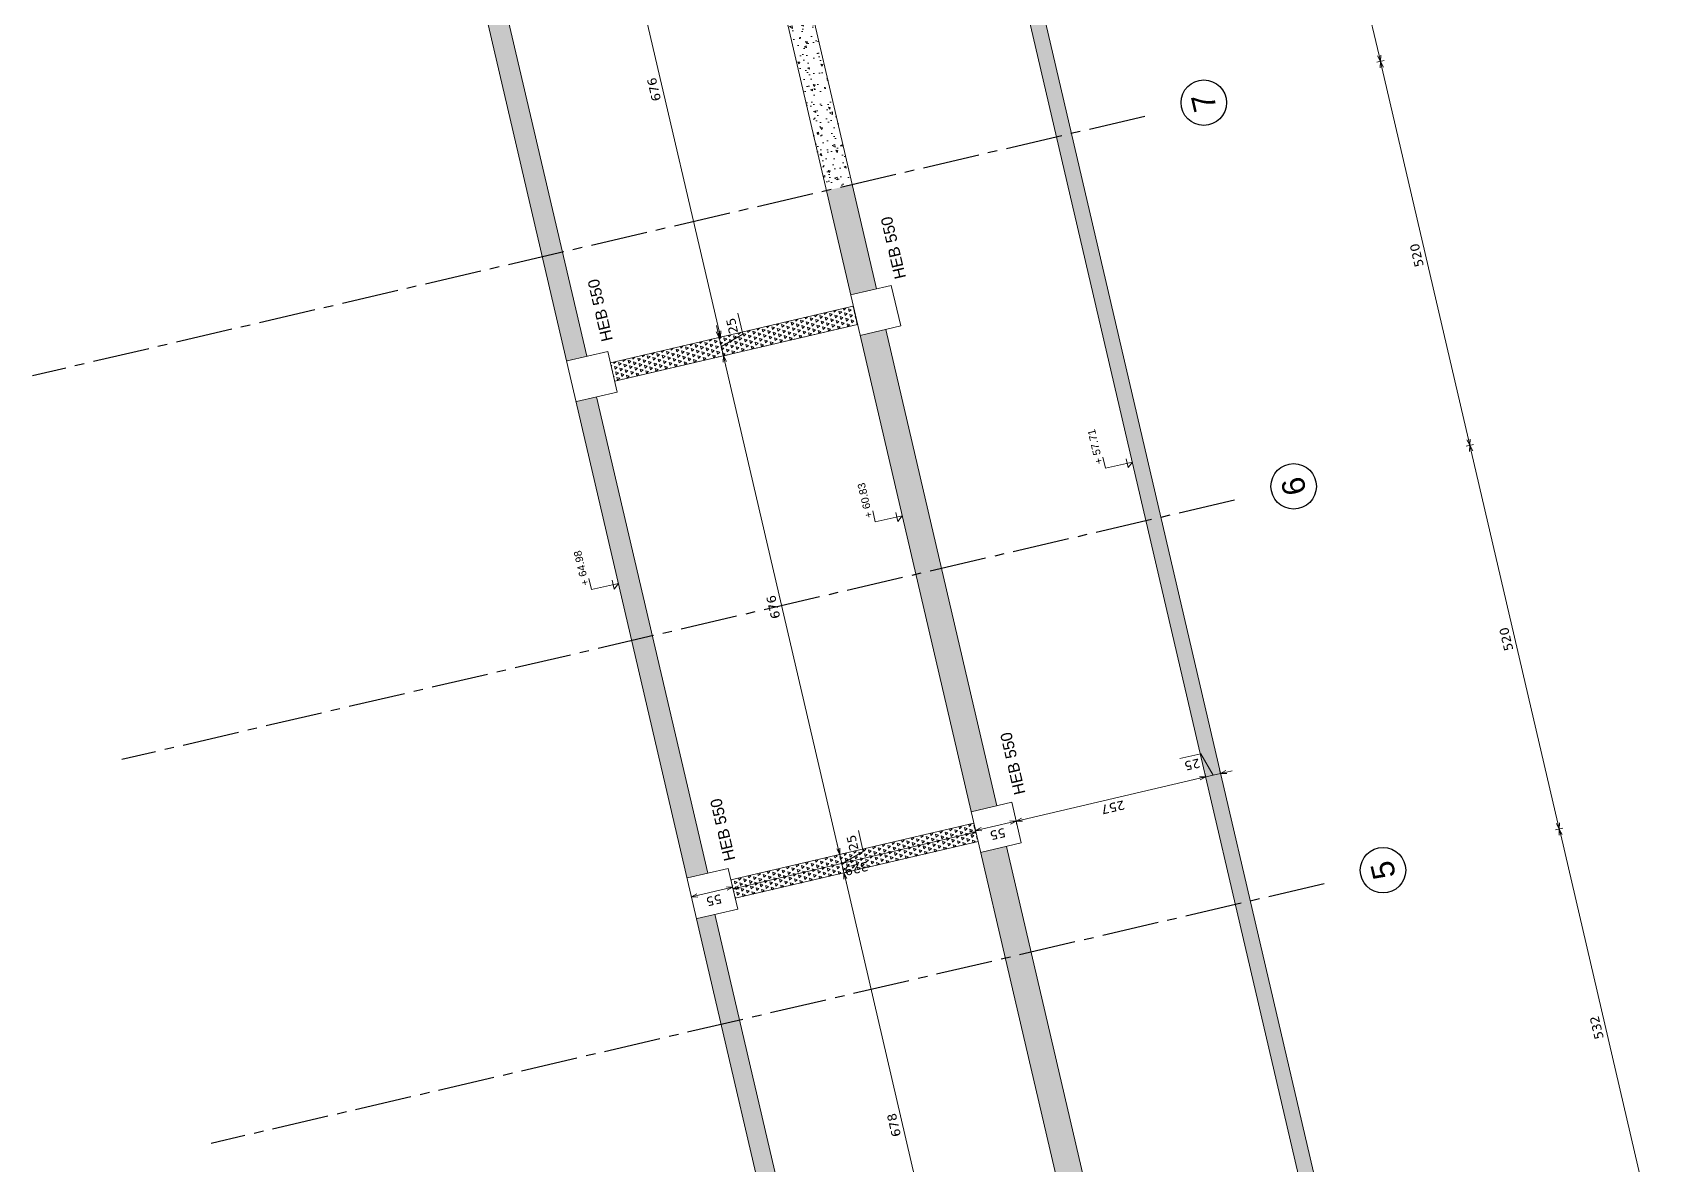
# Model space of a CAD drawing. Header units: metres. Extents: x -49 to 867749, y -579737 to 170817.
# Drawn here: x 596157.99 to 596179.4, y 139807.76 to 139822.7 of the extents above; entities that cross this region are included whole.
import ezdxf
from ezdxf.enums import TextEntityAlignment as Align

# ---------------------------------------------------------------- set-up
doc = ezdxf.new("R2010")
doc.units = ezdxf.units.M
doc.header["$MEASUREMENT"] = 0
doc.header["$PDMODE"] = 3
doc.header["$PDSIZE"] = 0.1
doc.linetypes.add('AXES2', pattern=[1.125, 0.75, -0.125, 0.125, -0.125])
doc.layers.add('00-AXE-0.00', color=14, linetype='AXES2')
for name, color, linetype, lineweight in [('ACSP - Bois', 47, 'Continuous', 18), ('ACSP - Béton', 252, 'Continuous', 18), ('ACSP - Cotes', 7, 'Continuous', 18)]:
    doc.layers.add(name, color=color, linetype=linetype, lineweight=lineweight)
doc.styles.add('ARIAL', font='arial.ttf')
doc.styles.add('COT', font='verdana.ttf')
doc.styles.get("Standard").update_dxf_attribs({"font": 'arial.ttf'})
doc.dimstyles.new('COT50', dxfattribs={"dimtxt": 0.12, "dimasz": 0.08, "dimexe": 0.05, "dimexo": 0, "dimgap": 0.05, "dimtad": 1, "dimdec": 0, "dimlfac": 100, "dimzin": 0, "dimdsep": 46, "dimtxsty": 'COT', "dimblk": 'OPEN30', "dimcen": 0.04, "dimdle": 0.05, "dimclrd": 256, "dimclre": 256, "dimclrt": 6, "dimadec": 0, "dimazin": 0, "dimtm": 1e-09, "dimtfac": 1, "dimtdec": 0, "dimtmove": 1, "dimatfit": 0, "dimldrblk": 'OPEN30', "dimfxl": 0.05, "dimfxlon": 1, "dimtolj": 1, "dimtzin": 0, "dimlwd": -1, "dimlwe": -1, "dimarcsym": 0})
pattern_1 = [(163.12127, (596256.21171, 139612.853904), (-0.054743143, -0.05126586), [0.0375, -0.0375]), (223.12127, (596256.21171, 139612.853904), (0.017025965, -0.073041882), [0.0375, -0.0375]), (103.12127, (596256.18434, 139612.82827), (-0.071769108, 0.021776023), [0.0375, -0.0375])]
pattern_2 = [(153.12127, (596256.2117, 139612.8539), (-0.0406854, 0.28511173), [0.03, -0.33]), (98.12127, (596256.2117, 139612.8539), (-0.28042215, -0.12235443), [0.024, -0.264]), (203.57267, (596256.20832, 139612.87766), (-0.32110742, 0.16275755), [0.02549608, -0.28045684]), (149.30547, (596256.1338, 139612.83574), (-0.03243194, 0.4307809), [0.045, -0.495]), (199.75687, (596256.1311, 139612.87164), (-0.4643463, 0.2756492), [0.0382441, -0.4206852]), (94.30547, (596256.1338, 139612.83574), (-0.46434655, 0.27564884), [0.036, -0.396]), (124.12127, (596256.1442, 139612.87924), (0.10264065, 0.26908901), [0.03, -0.33]), (69.12127, (596256.1442, 139612.87924), (-0.30458135, 0.02893776), [0.024, -0.264]), (174.57267, (596256.15275, 139612.90166), (-0.20194046, 0.29802693), [0.02549608, -0.28045684]), (140.62127, (596256.21171, 139612.8539), (-0.13078521, -0.025491522), [0, -0.2608, 0, -0.268, 0, -0.265]), (110.62127, (596256.21171, 139612.8539), (-0.177533794, 0.06666589), [0, -0.1528, 0, -0.2548, 0, -0.101]), (70.62127, (596256.23196, 139612.76703), (-0.039687424, 0.210002207), [0, -0.1, 0, -0.312, 0, -0.414]), (60.62127, (596256.24104, 139612.72808), (-0.09195287, 0.21809403), [0, -0.13, 0, -0.2072, 0, -0.294])]

# ---------------------------------------------------------------- blocks, each defined once
blk = doc.blocks.new('_Open30')
at = {"color": 0, "linetype": 'ByBlock', "lineweight": -2}
for p, q in [((-1, 0.27), (0, 0)), ((0, 0), (-1, -0.27)), ((0, 0), (-1, 0))]:
    blk.add_line(p, q, dxfattribs=at)
blk = doc.blocks.new('*D894')
at = {"layer": 'ACSP - Cotes', "transparency": 16777216}
for p, q in [((596178.097, 139812.179), (596178.194, 139812.202)), ((596179.336, 139807.083), (596178.164, 139812.113)), ((596179.306, 139806.993), (596179.403, 139807.016))]:
    blk.add_line(p, q, dxfattribs=at)
at = {"layer": 'Defpoints', "color": 0, "transparency": 16777216}
for p in [(596178.146, 139812.191), (596173.553, 139811.12), (596174.762, 139805.934)]:
    blk.add_point(p, dxfattribs=at)
at = {"layer": 'ACSP - Cotes', "transparency": 16777216, "xscale": 0.08, "yscale": 0.08, "zscale": 0.08}
for p, rotation in [((596178.146, 139812.191), 103.1212703973986), ((596179.354, 139807.005), 283.1212703973986)]:
    blk.add_blockref('_Open30', p, dxfattribs=dict(at, rotation=rotation))
at = {"layer": 'ACSP - Cotes', "color": 6, "transparency": 16777216, "insert": (596178.64, 139809.572), "char_height": 0.12, "attachment_point": 5, "rotation": 103.1213, "style": 'COT'}
blk.add_mtext('\\A1;532', dxfattribs=at)
blk = doc.blocks.new('*D895')
at = {"layer": 'ACSP - Cotes', "transparency": 16777216}
for p, q in [((596176.916, 139817.244), (596177.014, 139817.266)), ((596178.127, 139812.269), (596176.983, 139817.177)), ((596178.097, 139812.179), (596178.194, 139812.202))]:
    blk.add_line(p, q, dxfattribs=at)
at = {"layer": 'Defpoints', "color": 0, "transparency": 16777216}
for p in [(596176.965, 139817.255), (596172.373, 139816.184), (596173.553, 139811.12)]:
    blk.add_point(p, dxfattribs=at)
at = {"layer": 'ACSP - Cotes', "transparency": 16777216, "xscale": 0.08, "yscale": 0.08, "zscale": 0.08}
for p, rotation in [((596176.965, 139817.255), 103.1212703973986), ((596178.146, 139812.191), 283.1212703973986)]:
    blk.add_blockref('_Open30', p, dxfattribs=dict(at, rotation=rotation))
at = {"layer": 'ACSP - Cotes', "color": 6, "transparency": 16777216, "insert": (596177.446, 139814.697), "char_height": 0.12, "attachment_point": 5, "rotation": 103.1213, "style": 'COT'}
blk.add_mtext('\\A1;520', dxfattribs=at)
blk = doc.blocks.new('*D896')
at = {"layer": 'ACSP - Cotes', "transparency": 16777216}
for p, q in [((596175.736, 139822.308), (596175.833, 139822.331)), ((596176.947, 139817.333), (596175.803, 139822.241)), ((596176.916, 139817.244), (596177.014, 139817.266))]:
    blk.add_line(p, q, dxfattribs=at)
at = {"layer": 'Defpoints', "color": 0, "transparency": 16777216}
for p in [(596175.785, 139822.319), (596171.187, 139821.247), (596172.373, 139816.184)]:
    blk.add_point(p, dxfattribs=at)
at = {"layer": 'ACSP - Cotes', "transparency": 16777216, "xscale": 0.08, "yscale": 0.08, "zscale": 0.08}
for p, rotation in [((596175.785, 139822.319), 103.1212703973986), ((596176.965, 139817.255), 283.1212703973986)]:
    blk.add_blockref('_Open30', p, dxfattribs=dict(at, rotation=rotation))
at = {"layer": 'ACSP - Cotes', "color": 6, "transparency": 16777216, "insert": (596176.265, 139819.762), "char_height": 0.12, "attachment_point": 5, "rotation": 103.1213, "style": 'COT'}
blk.add_mtext('\\A1;520', dxfattribs=at)
blk = doc.blocks.new('*D897')
at = {"layer": 'ACSP - Cotes', "transparency": 16777216}
for p, q in [((596174.527, 139827.492), (596174.625, 139827.515)), ((596175.766, 139822.397), (596174.594, 139827.426)), ((596175.736, 139822.308), (596175.833, 139822.331))]:
    blk.add_line(p, q, dxfattribs=at)
at = {"layer": 'Defpoints', "color": 0, "transparency": 16777216}
for p in [(596174.576, 139827.504), (596169.984, 139826.433), (596171.187, 139821.247)]:
    blk.add_point(p, dxfattribs=at)
at = {"layer": 'ACSP - Cotes', "transparency": 16777216, "xscale": 0.08, "yscale": 0.08, "zscale": 0.08}
for p, rotation in [((596174.576, 139827.504), 103.1212703973986), ((596175.785, 139822.319), 283.1212703973986)]:
    blk.add_blockref('_Open30', p, dxfattribs=dict(at, rotation=rotation))
at = {"layer": 'ACSP - Cotes', "color": 6, "transparency": 16777216, "insert": (596175.071, 139824.886), "char_height": 0.12, "attachment_point": 5, "rotation": 103.1213, "style": 'COT'}
blk.add_mtext('\\A1;532', dxfattribs=at)
blk = doc.blocks.new('*D914')
at = {"layer": 'ACSP - Cotes', "transparency": 16777216}
for p, q in [((596168.704, 139811.612), (596168.753, 139811.624)), ((596170.225, 139805.087), (596168.722, 139811.534)), ((596170.243, 139805.009), (596170.292, 139805.021))]:
    blk.add_line(p, q, dxfattribs=at)
at = {"layer": 'Defpoints', "color": 0, "transparency": 16777216}
for p in [(596168.704, 139811.612), (596168.704, 139811.612), (596170.243, 139805.009)]:
    blk.add_point(p, dxfattribs=at)
at = {"layer": 'ACSP - Cotes', "transparency": 16777216, "xscale": 0.08, "yscale": 0.08, "zscale": 0.08}
for p, rotation in [((596168.704, 139811.612), 103.1212703798635), ((596170.243, 139805.009), 283.1212703798636)]:
    blk.add_blockref('_Open30', p, dxfattribs=dict(at, rotation=rotation))
at = {"layer": 'ACSP - Cotes', "color": 6, "transparency": 16777216, "insert": (596169.364, 139808.285), "char_height": 0.12, "attachment_point": 5, "rotation": 103.1213, "style": 'COT'}
blk.add_mtext('\\A1;678', dxfattribs=at)
blk = doc.blocks.new('*D915')
at = {"layer": 'ACSP - Cotes', "transparency": 16777216}
for p, q in [((596168.959, 139811.896), (596168.894, 139812.174)), ((596168.629, 139811.934), (596168.611, 139812.012)), ((596168.647, 139811.856), (596168.696, 139811.867)), ((596168.676, 139811.734), (596168.959, 139811.896)), ((596168.704, 139811.612), (596168.647, 139811.856)), ((596168.704, 139811.612), (596168.647, 139811.856)), ((596168.704, 139811.612), (596168.753, 139811.624)), ((596168.722, 139811.534), (596168.74, 139811.456))]:
    blk.add_line(p, q, dxfattribs=at)
at = {"layer": 'Defpoints', "color": 0, "transparency": 16777216}
for p in [(596168.647, 139811.856), (596168.647, 139811.856), (596168.704, 139811.612)]:
    blk.add_point(p, dxfattribs=at)
at = {"layer": 'ACSP - Cotes', "transparency": 16777216, "xscale": 0.08, "yscale": 0.08, "zscale": 0.08}
for p, rotation in [((596168.647, 139811.856), 283.1212703798636), ((596168.704, 139811.612), 103.1212703798635)]:
    blk.add_blockref('_Open30', p, dxfattribs=dict(at, rotation=rotation))
at = {"layer": 'ACSP - Cotes', "color": 6, "transparency": 16777216, "insert": (596168.817, 139812.01), "char_height": 0.12, "attachment_point": 5, "rotation": 103.1213, "style": 'COT'}
blk.add_mtext('\\A1;25', dxfattribs=at)
blk = doc.blocks.new('*D916')
at = {"layer": 'ACSP - Cotes', "transparency": 16777216}
for p, q in [((596167.114, 139818.435), (596167.162, 139818.446)), ((596168.629, 139811.934), (596167.132, 139818.357)), ((596168.647, 139811.856), (596168.696, 139811.867))]:
    blk.add_line(p, q, dxfattribs=at)
at = {"layer": 'Defpoints', "color": 0, "transparency": 16777216}
for p in [(596167.114, 139818.435), (596167.114, 139818.435), (596168.647, 139811.856)]:
    blk.add_point(p, dxfattribs=at)
at = {"layer": 'ACSP - Cotes', "transparency": 16777216, "xscale": 0.08, "yscale": 0.08, "zscale": 0.08}
for p, rotation in [((596167.114, 139818.435), 103.1212703798635), ((596168.647, 139811.856), 283.1212703798636)]:
    blk.add_blockref('_Open30', p, dxfattribs=dict(at, rotation=rotation))
at = {"layer": 'ACSP - Cotes', "color": 6, "transparency": 16777216, "insert": (596167.771, 139815.12), "char_height": 0.12, "attachment_point": 5, "rotation": 103.1213, "style": 'COT'}
blk.add_mtext('\\A1;676', dxfattribs=at)
blk = doc.blocks.new('*D917')
at = {"layer": 'ACSP - Cotes', "transparency": 16777216}
for p, q in [((596167.368, 139818.719), (596167.304, 139818.997)), ((596167.039, 139818.756), (596167.021, 139818.834)), ((596167.085, 139818.557), (596167.368, 139818.719)), ((596167.057, 139818.679), (596167.106, 139818.69)), ((596167.114, 139818.435), (596167.057, 139818.679)), ((596167.114, 139818.435), (596167.057, 139818.679)), ((596167.114, 139818.435), (596167.162, 139818.446)), ((596167.132, 139818.357), (596167.15, 139818.279))]:
    blk.add_line(p, q, dxfattribs=at)
at = {"layer": 'Defpoints', "color": 0, "transparency": 16777216}
for p in [(596167.057, 139818.679), (596167.057, 139818.679), (596167.114, 139818.435)]:
    blk.add_point(p, dxfattribs=at)
at = {"layer": 'ACSP - Cotes', "transparency": 16777216, "xscale": 0.08, "yscale": 0.08, "zscale": 0.08}
for p, rotation in [((596167.057, 139818.679), 283.1212703798636), ((596167.114, 139818.435), 103.1212703798635)]:
    blk.add_blockref('_Open30', p, dxfattribs=dict(at, rotation=rotation))
at = {"layer": 'ACSP - Cotes', "color": 6, "transparency": 16777216, "insert": (596167.227, 139818.832), "char_height": 0.12, "attachment_point": 5, "rotation": 103.1213, "style": 'COT'}
blk.add_mtext('\\A1;25', dxfattribs=at)
blk = doc.blocks.new('*D918')
at = {"layer": 'ACSP - Cotes', "transparency": 16777216}
for p, q in [((596165.539, 139825.269), (596165.587, 139825.28)), ((596167.056, 139818.76), (596165.557, 139825.191)), ((596167.074, 139818.683), (596167.123, 139818.694))]:
    blk.add_line(p, q, dxfattribs=at)
at = {"layer": 'Defpoints', "color": 0, "transparency": 16777216}
for p in [(596165.539, 139825.269), (596165.539, 139825.269), (596167.074, 139818.683)]:
    blk.add_point(p, dxfattribs=at)
at = {"layer": 'ACSP - Cotes', "transparency": 16777216, "xscale": 0.08, "yscale": 0.08, "zscale": 0.08}
for p, rotation in [((596165.539, 139825.269), 103.1212703798635), ((596167.074, 139818.683), 283.1212703798636)]:
    blk.add_blockref('_Open30', p, dxfattribs=dict(at, rotation=rotation))
at = {"layer": 'ACSP - Cotes', "color": 6, "transparency": 16777216, "insert": (596166.197, 139821.95), "char_height": 0.12, "attachment_point": 5, "rotation": 103.1213, "style": 'COT'}
blk.add_mtext('\\A1;676', dxfattribs=at)
blk = doc.blocks.new('*D934')
at = {"layer": 'ACSP - Cotes', "transparency": 16777216}
for p, q in [((596173.414, 139813.185), (596173.136, 139813.12)), ((596173.576, 139812.902), (596173.414, 139813.185)), ((596173.673, 139812.925), (596173.662, 139812.973)), ((596173.751, 139812.943), (596173.829, 139812.961)), ((596173.401, 139812.861), (596173.323, 139812.843)), ((596173.478, 139812.879), (596173.467, 139812.928)), ((596173.673, 139812.925), (596173.478, 139812.879)), ((596173.673, 139812.925), (596173.478, 139812.879))]:
    blk.add_line(p, q, dxfattribs=at)
at = {"layer": 'Defpoints', "color": 0, "transparency": 16777216}
for p in [(596173.478, 139812.879), (596173.478, 139812.879), (596173.673, 139812.925)]:
    blk.add_point(p, dxfattribs=at)
at = {"layer": 'ACSP - Cotes', "transparency": 16777216, "xscale": 0.08, "yscale": 0.08, "zscale": 0.08}
for p, rotation in [((596173.673, 139812.925), 193.1212703798636), ((596173.478, 139812.879), 13.12127037986355)]:
    blk.add_blockref('_Open30', p, dxfattribs=dict(at, rotation=rotation))
at = {"layer": 'ACSP - Cotes', "color": 6, "transparency": 16777216, "insert": (596173.3, 139813.043), "char_height": 0.12, "attachment_point": 5, "rotation": 193.1213, "style": 'COT'}
blk.add_mtext('\\A1;25', dxfattribs=at)
blk = doc.blocks.new('*D935')
at = {"layer": 'ACSP - Cotes', "transparency": 16777216}
for p, q in [((596173.401, 139812.861), (596171.054, 139812.314)), ((596173.478, 139812.879), (596173.467, 139812.928)), ((596170.976, 139812.296), (596170.987, 139812.247))]:
    blk.add_line(p, q, dxfattribs=at)
at = {"layer": 'Defpoints', "color": 0, "transparency": 16777216}
for p in [(596173.478, 139812.879), (596170.976, 139812.296), (596170.976, 139812.296)]:
    blk.add_point(p, dxfattribs=at)
at = {"layer": 'ACSP - Cotes', "transparency": 16777216, "xscale": 0.08, "yscale": 0.08, "zscale": 0.08}
for p, rotation in [((596173.478, 139812.879), 13.12127037986355), ((596170.976, 139812.296), 193.1212703798636)]:
    blk.add_blockref('_Open30', p, dxfattribs=dict(at, rotation=rotation))
at = {"layer": 'ACSP - Cotes', "color": 6, "transparency": 16777216, "insert": (596172.253, 139812.478), "char_height": 0.12, "attachment_point": 5, "rotation": 193.1213, "style": 'COT'}
blk.add_mtext('\\A1;257', dxfattribs=at)
blk = doc.blocks.new('*D936')
at = {"layer": 'ACSP - Cotes', "transparency": 16777216}
for p, q in [((596170.976, 139812.296), (596170.987, 139812.247)), ((596170.44, 139812.171), (596170.429, 139812.22)), ((596170.898, 139812.278), (596170.518, 139812.189))]:
    blk.add_line(p, q, dxfattribs=at)
at = {"layer": 'Defpoints', "color": 0, "transparency": 16777216}
for p in [(596170.976, 139812.296), (596170.44, 139812.171), (596170.44, 139812.171)]:
    blk.add_point(p, dxfattribs=at)
at = {"layer": 'ACSP - Cotes', "transparency": 16777216, "xscale": 0.08, "yscale": 0.08, "zscale": 0.08}
for p, rotation in [((596170.976, 139812.296), 13.12127037986355), ((596170.44, 139812.171), 193.1212703798636)]:
    blk.add_blockref('_Open30', p, dxfattribs=dict(at, rotation=rotation))
at = {"layer": 'ACSP - Cotes', "color": 6, "transparency": 16777216, "insert": (596170.733, 139812.125), "char_height": 0.12, "attachment_point": 5, "rotation": 193.1213, "style": 'COT'}
blk.add_mtext('\\A1;55', dxfattribs=at)
blk = doc.blocks.new('*D937')
at = {"layer": 'ACSP - Cotes', "transparency": 16777216}
for p, q in [((596170.367, 139812.133), (596167.316, 139811.422)), ((596170.445, 139812.151), (596170.433, 139812.2)), ((596167.238, 139811.403), (596167.227, 139811.452))]:
    blk.add_line(p, q, dxfattribs=at)
at = {"layer": 'Defpoints', "color": 0, "transparency": 16777216}
for p in [(596170.445, 139812.151), (596167.238, 139811.403), (596167.238, 139811.403)]:
    blk.add_point(p, dxfattribs=at)
at = {"layer": 'ACSP - Cotes', "transparency": 16777216, "xscale": 0.08, "yscale": 0.08, "zscale": 0.08}
for p, rotation in [((596170.445, 139812.151), 13.12127037986355), ((596167.238, 139811.403), 193.1212703798636)]:
    blk.add_blockref('_Open30', p, dxfattribs=dict(at, rotation=rotation))
at = {"layer": 'ACSP - Cotes', "color": 6, "transparency": 16777216, "insert": (596168.867, 139811.668), "char_height": 0.12, "attachment_point": 5, "rotation": 193.1213, "style": 'COT'}
blk.add_mtext('\\A1;329', dxfattribs=at)
blk = doc.blocks.new('*D938')
at = {"layer": 'ACSP - Cotes', "transparency": 16777216}
for p, q in [((596167.238, 139811.403), (596167.222, 139811.472)), ((596166.69, 139811.297), (596166.679, 139811.346)), ((596167.156, 139811.405), (596166.768, 139811.315))]:
    blk.add_line(p, q, dxfattribs=at)
at = {"layer": 'Defpoints', "color": 0, "transparency": 16777216}
for p in [(596166.69, 139811.297), (596166.69, 139811.297), (596167.238, 139811.403)]:
    blk.add_point(p, dxfattribs=at)
at = {"layer": 'ACSP - Cotes', "transparency": 16777216, "xscale": 0.08, "yscale": 0.08, "zscale": 0.08}
for p, rotation in [((596167.234, 139811.424), 13.12127037986355), ((596166.69, 139811.297), 193.1212703798636)]:
    blk.add_blockref('_Open30', p, dxfattribs=dict(at, rotation=rotation))
at = {"layer": 'ACSP - Cotes', "color": 6, "transparency": 16777216, "insert": (596166.987, 139811.252), "char_height": 0.12, "attachment_point": 5, "rotation": 193.1213, "style": 'COT'}
blk.add_mtext('\\A1;55', dxfattribs=at)

msp = doc.modelspace()

# ---------------------------------------------------------------- hatches: boundary and pattern name
at = {"layer": 'ACSP - Bois'}
h = msp.add_hatch(dxfattribs=at)
h.set_pattern_fill('TRIANG', color=256, scale=0.2, style=0)
h.set_pattern_definition(pattern_1)
h.paths.add_polyline_path([(596165.62, 139818.344), (596165.677, 139818.1), (596168.884, 139818.848), (596168.827, 139819.091)])
h = msp.add_hatch(dxfattribs=at)
h.set_pattern_fill('TRIANG', color=256, scale=0.2, style=0)
h.set_pattern_definition(pattern_1)
h.paths.add_polyline_path([(596167.211, 139811.521), (596167.268, 139811.277), (596170.474, 139812.025), (596170.417, 139812.268)])
at = {"layer": 'ACSP - Béton'}
h = msp.add_hatch(dxfattribs=at)
h.set_pattern_fill('AR-CONC', color=256, scale=0.04, style=0)
h.set_pattern_definition(pattern_2)
h.paths.add_polyline_path([(596171.51, 139821.323), (596172.691, 139816.259), (596172.886, 139816.304), (596171.705, 139821.368)])
h.paths.add_polyline_path([(596166.116, 139844.464), (596171.51, 139821.323), (596171.705, 139821.368), (596166.311, 139844.509)])
h.paths.add_polyline_path([(596172.691, 139816.259), (596173.871, 139811.194), (596174.066, 139811.24), (596172.886, 139816.304)])
h.paths.add_polyline_path([(596173.871, 139811.194), (596175.08, 139806.008), (596175.275, 139806.054), (596174.066, 139811.24)])
h.paths.add_polyline_path([(596175.08, 139806.008), (596175.108, 139805.887), (596176.703, 139799.045), (596176.898, 139799.09), (596175.275, 139806.054)])
h.paths.add_polyline_path([(596176.703, 139799.045), (596176.732, 139798.923), (596177.322, 139796.39), (596177.517, 139796.435), (596176.898, 139799.09)])
h = msp.add_hatch(dxfattribs=at)
h.set_pattern_fill('AR-CONC', color=256, scale=0.04, style=0)
h.set_pattern_definition(pattern_2)
h.paths.add_polyline_path([(596167.263, 139825.799), (596167.292, 139825.677), (596168.472, 139820.615), (596168.813, 139820.694), (596167.604, 139825.878)])
h = msp.add_hatch(dxfattribs=at)
h.set_pattern_fill('AR-CONC', color=256, scale=0.04, style=0)
h.set_pattern_definition(pattern_2)
h.paths.add_polyline_path([(596164.722, 139819.741), (596165.043, 139818.366), (596165.311, 139818.429), (596164.989, 139819.803)])
h.paths.add_polyline_path([(596163.514, 139824.925), (596164.722, 139819.741), (596164.989, 139819.803), (596163.776, 139824.986)])
h = msp.add_hatch(dxfattribs=at)
h.set_pattern_fill('AR-CONC', color=256, scale=0.04, style=0)
h.set_pattern_definition(pattern_2)
h.paths.add_polyline_path([(596168.472, 139820.615), (596168.792, 139819.24), (596169.133, 139819.32), (596168.813, 139820.694)])
h.paths.add_polyline_path([(596168.917, 139818.704), (596169.652, 139815.55), (596169.993, 139815.63), (596169.258, 139818.784)])
h.paths.add_polyline_path([(596169.652, 139815.55), (596170.382, 139812.419), (596170.723, 139812.498), (596169.993, 139815.63)])
h = msp.add_hatch(dxfattribs=at)
h.set_pattern_fill('AR-CONC', color=256, scale=0.04, style=0)
h.set_pattern_definition(pattern_2)
h.paths.add_polyline_path([(596167.083, 139809.612), (596168.292, 139804.426), (596168.536, 139804.483), (596167.327, 139809.669)])
h.paths.add_polyline_path([(596166.758, 139811.009), (596167.083, 139809.612), (596167.327, 139809.669), (596167.001, 139811.066)])
h.paths.add_polyline_path([(596165.903, 139814.676), (596166.633, 139811.545), (596166.908, 139811.609), (596166.175, 139814.74)])
h.paths.add_polyline_path([(596165.168, 139817.83), (596165.903, 139814.676), (596166.175, 139814.74), (596165.436, 139817.893)])
h = msp.add_hatch(dxfattribs=at)
h.set_pattern_fill('AR-CONC', color=256, scale=0.04, style=0)
h.set_pattern_definition(pattern_2)
h.paths.add_polyline_path([(596170.507, 139811.883), (596170.833, 139810.486), (596171.174, 139810.566), (596170.848, 139811.963)])
h.paths.add_polyline_path([(596170.833, 139810.486), (596172.042, 139805.3), (596172.382, 139805.38), (596171.174, 139810.566)])
h.paths.add_polyline_path([(596172.042, 139805.3), (596172.07, 139805.178), (596173.665, 139798.337), (596174.006, 139798.416), (596173.977, 139798.538), (596172.382, 139805.38)])
h.paths.add_polyline_path([(596173.665, 139798.337), (596174.284, 139795.682), (596174.624, 139795.761), (596174.031, 139798.307), (596174.006, 139798.416)])

# ---------------------------------------------------------------- linework, layer by layer
at = {"layer": '00-AXE-0.00'}
for p, q in [((596172.674, 139821.594), (596157.992, 139818.172)), ((596173.859, 139816.531), (596159.172, 139813.107)), ((596175.04, 139811.467), (596160.353, 139808.043))]:
    msp.add_line(p, q, dxfattribs=at)
at = {"layer": '00-AXE-0.00', "linetype": 'Continuous'}
for centre in [(596173.453, 139821.776), (596174.639, 139816.713), (596175.819, 139811.648)]:
    msp.add_circle(centre, 0.3, dxfattribs=at)
at = {"layer": 'ACSP - Bois'}
for points in [[(596168.884, 139818.848), (596168.827, 139819.091), (596165.62, 139818.344)], [(596165.677, 139818.1), (596168.884, 139818.848)], [(596170.474, 139812.025), (596170.417, 139812.268), (596167.211, 139811.521)], [(596167.268, 139811.277), (596170.474, 139812.025)]]:
    msp.add_lwpolyline(points, dxfattribs=at)
at = {"layer": 'ACSP - Béton'}
for points in [[(596177.322, 139796.39), (596166.116, 139844.464), (596166.311, 139844.509), (596177.517, 139796.435)], [(596174.031, 139798.307), (596174.624, 139795.761), (596174.284, 139795.682), (596163.078, 139843.755), (596163.419, 139843.835), (596169.133, 139819.32)], [(596165.311, 139818.429), (596159.572, 139842.938), (596159.328, 139842.881), (596170.534, 139794.808)], [(596168.792, 139819.24), (596169.328, 139819.365), (596169.453, 139818.829), (596168.917, 139818.704)], [(596169.258, 139818.784), (596170.723, 139812.498)], [(596165.05, 139818.368), (596165.586, 139818.493), (596165.711, 139817.957), (596165.175, 139817.832)], [(596166.908, 139811.609), (596165.436, 139817.893)], [(596170.382, 139812.419), (596170.918, 139812.544), (596171.043, 139812.008), (596170.507, 139811.883)], [(596170.848, 139811.963), (596174.031, 139798.307)], [(596166.64, 139811.546), (596167.176, 139811.671), (596167.301, 139811.136), (596166.765, 139811.011)], [(596174.284, 139795.682), (596170.778, 139794.864), (596167.001, 139811.066)]]:
    msp.add_lwpolyline(points, dxfattribs=at)
at = {"layer": 'ACSP - Cotes'}
for points in [[(596172.122, 139817.098), (596172.156, 139816.952), (596172.51, 139817.034), (596172.454, 139816.96), (596172.427, 139817.077)], [(596169.083, 139816.389), (596169.117, 139816.243), (596169.471, 139816.326), (596169.415, 139816.251), (596169.388, 139816.369)], [(596165.338, 139815.496), (596165.372, 139815.35), (596165.726, 139815.433), (596165.67, 139815.358), (596165.643, 139815.476)]]:
    msp.add_lwpolyline(points, dxfattribs=at)

# ---------------------------------------------------------------- texts
at = {"layer": '00-AXE-0.00'}
for s, p in [('7', (596173.453, 139821.776)), ('6', (596174.639, 139816.713)), ('5', (596175.819, 139811.648))]:
    msp.add_text(s, height=0.3, rotation=103.1213, dxfattribs=at).set_placement(p, align=Align.MIDDLE_CENTER)
at = {"layer": 'ACSP - Cotes', "rotation": 103.1213, "style": 'ARIAL'}
for s, insert, char_height, width, attachment_point in [('HEB 550', (596169.377, 139819.435), 0.15, 2.13657, 1), ('HEB 550', (596165.508, 139818.611), 0.15, 2.13657, 1), ('+ 57.71', (596172.123, 139817.019), 0.1, 1.027, 7), ('+ 60.83', (596169.085, 139816.31), 0.1, 1.027, 7), ('+ 64.98', (596165.34, 139815.417), 0.1, 1.027, 7), ('HEB 550', (596170.954, 139812.63), 0.15, 2.13657, 1), ('HEB 550', (596167.125, 139811.756), 0.15, 2.13657, 1)]:
    msp.add_mtext(s, dxfattribs=dict(at, insert=insert, char_height=char_height, width=width, attachment_point=attachment_point))

# ---------------------------------------------------------------- dimensions: what is measured, and where the dimension line sits
at = {"layer": 'ACSP - Cotes'}
for base, p1, p2, angle, picture, middle in [((596174.576, 139827.504), (596171.187, 139821.247), (596169.984, 139826.433), 283.1213, '*D897', (596175.071, 139824.886)), ((596165.539, 139825.269), (596167.074, 139818.683), (596165.539, 139825.269), 283.1213, '*D918', (596166.197, 139821.95)), ((596175.785, 139822.319), (596172.373, 139816.184), (596171.187, 139821.247), 283.1213, '*D896', (596176.265, 139819.762)), ((596167.057, 139818.679), (596167.114, 139818.435), (596167.057, 139818.679), 283.1213, '*D917', (596167.248, 139818.742)), ((596167.114, 139818.435), (596168.647, 139811.856), (596167.114, 139818.435), 283.1213, '*D916', (596167.771, 139815.12)), ((596176.965, 139817.255), (596173.553, 139811.12), (596172.373, 139816.184), 283.1213, '*D895', (596177.446, 139814.697)), ((596170.976, 139812.296), (596173.478, 139812.879), (596170.976, 139812.296), 193.1213, '*D935', (596172.253, 139812.478)), ((596170.44, 139812.171), (596170.976, 139812.296), (596170.44, 139812.171), 193.1213, '*D936', (596170.733, 139812.125)), ((596167.238, 139811.403), (596170.445, 139812.151), (596167.238, 139811.403), 193.1213, '*D937', (596168.867, 139811.668)), ((596168.647, 139811.856), (596168.704, 139811.612), (596168.647, 139811.856), 283.1213, '*D915', (596168.838, 139811.919)), ((596178.1456, 139812.1907), (596174.762, 139805.9342), (596173.5533, 139811.1202), 283.1213, '*D894', (596178.6404, 139809.5722)), ((596168.704, 139811.612), (596170.243, 139805.009), (596168.704, 139811.612), 283.1213, '*D914', (596169.364, 139808.285))]:
    dim = msp.add_linear_dim(base=base, p1=p1, p2=p2, angle=angle, dimstyle='COT50', dxfattribs=at)
    dim.commit()
    dim.dimension.update_dxf_attribs({"geometry": picture, "text_midpoint": middle})
for base, p1, p2, text, picture, middle in [((596173.478, 139812.879), (596173.673, 139812.925), (596173.478, 139812.879), '25', '*D934', (596173.39, 139813.064)), ((596166.69, 139811.297), (596167.238, 139811.403), (596166.69, 139811.297), '55', '*D938', (596166.987, 139811.252))]:
    dim = msp.add_linear_dim(base=base, p1=p1, p2=p2, angle=193.1213, text=text, dimstyle='COT50', dxfattribs=at)
    dim.commit()
    dim.dimension.update_dxf_attribs({"geometry": picture, "text_midpoint": middle})

doc.saveas('drawing.dxf')
